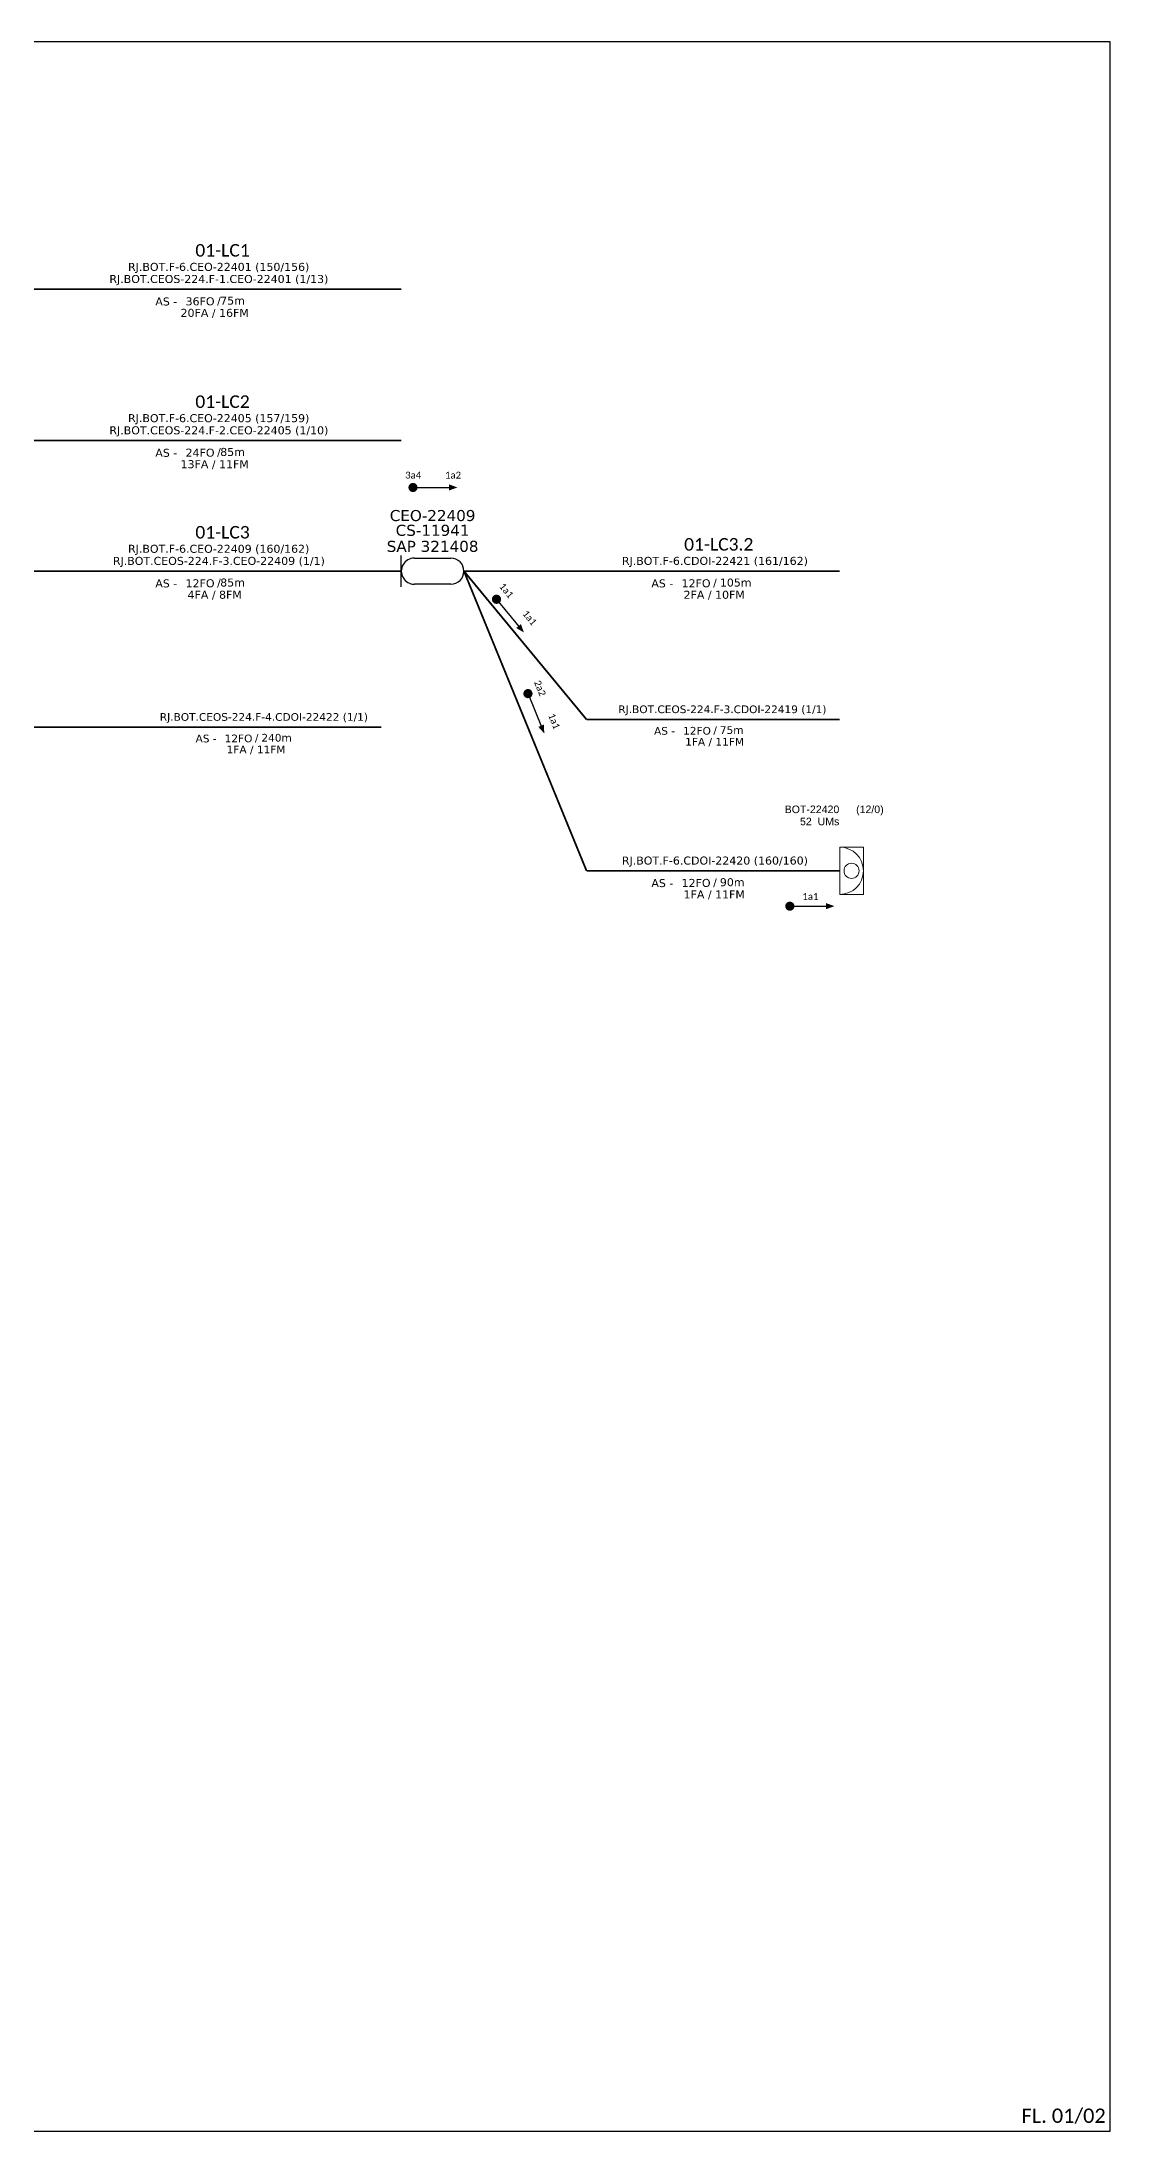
# Model space of a CAD drawing. Header units: inches. Extents: x 1611 to 3397, y 1190 to 1784.
# Drawn here: x 2146 to 2450, y 1190 to 1784 of the extents above; entities that cross this region are included whole.
import ezdxf
from ezdxf.enums import TextEntityAlignment as Align

# ---------------------------------------------------------------- set-up
doc = ezdxf.new("R2010")
doc.units = ezdxf.units.IN
doc.header["$MEASUREMENT"] = 0
for name, color, linetype, lineweight in [("20.0-LEGENDA DOS CDO'S", 1, 'Continuous', 0), ('20.1-CDO_INTERIOR', 1, 'Continuous', 0), ('40.1-ETIQUETAS', 1, 'Continuous', 20)]:
    doc.layers.add(name, color=color, linetype=linetype, lineweight=lineweight)
for name, color, linetype in [('20.4-CEOS', 1, 'Continuous'), ('CABO OPTICO EXISTENTE', 5, 'Continuous'), ('CAP a instalar', 1, 'Continuous'), ('SETA', 7, 'Continuous')]:
    doc.layers.add(name, color=color, linetype=linetype)
doc.styles.add('ARIAL', font='arial.ttf')
doc.styles.add('siredit', font='verdana.ttf')
doc.styles.add('WMF-Calibri0', font='calibri.ttf')
doc.linetypes.add('FENCELINE1', pattern='A,0.25,-0.1,[133,ltypeshp.shx,S=0.1,R=0,X=-0.1,Y=0],-0.1,1', length=1.45)

msp = doc.modelspace()

# ---------------------------------------------------------------- linework, layer by layer
msp.add_lwpolyline([(1610.96, 1190.38), (2449.53, 1190.38), (2449.53, 1784.38), (1610.96, 1784.38), (1610.96, 1190.38)])
at = {"color": 0, "const_width": 1.3}
for points in [[(2250.78, 1657.67, 1), (2252.08, 1657.67, 1)], [(2274.75, 1626.4, 1), (2275.58, 1625.39, 1)], [(2283.86, 1599.67, 1), (2284.35, 1598.47, 1)], [(2357.86, 1538.63, 1), (2359.16, 1538.63, 1)]]:
    msp.add_lwpolyline(points, format="xyb", close=True, dxfattribs=at)
at = {"layer": '20.1-CDO_INTERIOR', "color": 1, "lineweight": 18}
msp.add_lwpolyline([(2379.41, 1541.98), (2379.41, 1555.41), (2372.7, 1555.41), (2372.7, 1541.98)], close=True, dxfattribs=at)
msp.add_circle((2376.05, 1548.7), 2.15, dxfattribs=at)
msp.add_arc((2372.7, 1548.7), 6.72, 270, 90, dxfattribs=at)
at = {"layer": 'CAP a instalar', "color": 5, "linetype": 'Continuous'}
for p, q in [((2248.12, 1629.43), (2248.12, 1638.36)), ((2251.82, 1637.59), (2262.21, 1637.6)), ((2262.21, 1630.19), (2251.82, 1630.19))]:
    msp.add_line(p, q, dxfattribs=at)
at = {"layer": 'CAP a instalar', "color": 0, "linetype": 'FENCELINE1', "ltscale": 6, "const_width": 0.52}
for points in [[(2135.65, 1714.04), (2248.12, 1714.04)], [(2135.65, 1671.02), (2248.12, 1671.02)], [(2135.65, 1633.89), (2248.12, 1633.89)], [(2265.91, 1633.89), (2300.75, 1591.72)], [(2265.91, 1633.89), (2372.69, 1633.89)], [(2300.75, 1591.72), (2372.69, 1591.72)], [(2135.65, 1589.54), (2242.42, 1589.54)]]:
    msp.add_lwpolyline(points, dxfattribs=at)
at = {"layer": 'CAP a instalar', "color": 1, "linetype": 'FENCELINE1', "ltscale": 6, "const_width": 0.52}
for points in [[(2265.91, 1633.89), (2300.75, 1548.7)], [(2300.75, 1548.7), (2372.7, 1548.7)]]:
    msp.add_lwpolyline(points, dxfattribs=at)
at = {"layer": 'CAP a instalar', "color": 5, "linetype": 'Continuous'}
for centre, start_param, end_param in [((2251.82, 1633.89), 6.283185, 9.424778), ((2262.21, 1633.89), 3.141593, 6.283185)]:
    msp.add_ellipse(centre, major_axis=(0, 3.7), ratio=1, start_param=start_param, end_param=end_param, dxfattribs=at)
at = {"layer": 'SETA', "color": 0}
for points in [[(2251.43, 1657.67), (2262.59, 1657.67)], [(2274.9, 1626.22), (2282, 1617.58)], [(2283.95, 1599.46), (2288.16, 1589.11)], [(2358.51, 1538.63), (2369.69, 1538.63)]]:
    msp.add_lwpolyline(points, dxfattribs=at)
for points in [[(2261.69, 1658.55), (2264.07, 1657.68), (2261.69, 1656.82)], [(2282.11, 1618.84), (2282.95, 1616.45), (2280.77, 1617.74)], [(2288.64, 1590.27), (2288.74, 1587.74), (2287.04, 1589.62)], [(2368.79, 1539.52), (2371.18, 1538.65), (2368.79, 1537.78)]]:
    msp.add_solid(points, dxfattribs=at)

# ---------------------------------------------------------------- texts
at = {"color": 0, "attachment_point": 5}
for s, insert, char_height, width in [('\\C3;\\fCalibri|b0|i0|c0|p34;01-LC1', (2197.32, 1725.08), 3.5661, 53.1835), ('\\C3;\\fCalibri|b0|i0|c0|p34;01-LC2', (2197.32, 1682.06), 3.5661, 53.1835), ('\\C7;\\fCalibri|b0|i0|c0|p34;3a4', (2251.49, 1661.18), 1.9471, 32.9177), ('\\C7;\\fCalibri|b0|i0|c0|p34;1a2', (2262.83, 1661.18), 1.9471, 32.9177), ('\\C3;\\fCalibri|b0|i0|c0|p34;01-LC3', (2197.32, 1644.93), 3.5661, 53.1835), ('\\C3;\\fCalibri|b0|i0|c0|p34;01-LC3.2', (2338.31, 1641.49), 3.5661, 53.1835), ('\\C7;\\fCalibri|b0|i0|c0|p34;1a1', (2364.36, 1541.4), 1.95, 32.9664)]:
    msp.add_mtext(s, dxfattribs=dict(at, insert=insert, char_height=char_height, width=width))
at = {"color": 0, "char_height": 1.95, "width": 32.9664, "attachment_point": 5}
for s, insert, rotation in [('\\C8;\\fCalibri|b0|i0|c0|p34;1a1', (2277.98, 1628.37), 309.41479), ('\\C8;\\fCalibri|b0|i0|c0|p34;1a1', (2284.59, 1620.61), 309.41479), ('\\fCalibri|b0|i0|c0|p34;2a2', (2287.53, 1600.6), 292.15708), ('\\fCalibri|b0|i0|c0|p34;1a1', (2291.54, 1591.22), 292.15708)]:
    msp.add_mtext(s, dxfattribs=dict(at, insert=insert, rotation=rotation))
at = {"lineweight": 0, "insert": (2424.33, 1196.82), "char_height": 4.071, "width": 376.0996, "attachment_point": 1, "style": 'WMF-Calibri0'}
msp.add_mtext('FL. 01/02', dxfattribs=at)
at = {"layer": "20.0-LEGENDA DOS CDO'S", "color": 1, "style": 'ARIAL'}
for s, p in [('BOT-22420', (2372.56, 1565.1)), ('52  UMs', (2372.57, 1561.65))]:
    msp.add_text(s, height=2.149, dxfattribs=at).set_placement(p, align=Align.RIGHT)
msp.add_text('    (12/0)', height=2.145, dxfattribs=at).set_placement((2379.59, 1565.1), align=Align.CENTER)
at = {"layer": '20.4-CEOS', "color": 5, "style": 'siredit'}
for s, p in [('CEO-22409', (2257.01, 1651.27)), ('CS-11941', (2257.01, 1647.07)), ('SAP 321408', (2257.01, 1642.51))]:
    msp.add_text(s, height=3.137, rotation=0.01293, dxfattribs=at).set_placement(p, align=Align.TOP_CENTER)
at = {"layer": '40.1-ETIQUETAS', "color": 0, "style": 'siredit'}
for s, height, p in [('RJ.BOT.CEOS-224.F-1.CEO-22401 (1/13)', 2.2745, (2196.28, 1716.95)), ('RJ.BOT.F-6.CEO-22401 (150/156)', 2.2745, (2196.23, 1720.39)), ('20FA / 16FM', 2.2745, (2195.1, 1707.32)), ('RJ.BOT.CEOS-224.F-2.CEO-22405 (1/10)', 2.2745, (2196.28, 1673.93)), ('RJ.BOT.F-6.CEO-22405 (157/159)', 2.2745, (2196.23, 1677.38)), ('13FA / 11FM', 2.2745, (2195.1, 1664.3)), ('RJ.BOT.F-6.CEO-22409 (160/162)', 2.2745, (2196.23, 1640.25)), ('RJ.BOT.CEOS-224.F-3.CEO-22409 (1/1)', 2.2745, (2196.28, 1636.8)), ('4FA / 8FM', 2.274, (2195.1, 1627.18)), ('2FA / 10FM', 2.274, (2337.02, 1627.18)), ('1FA / 11FM', 2.184, (2337.12, 1585.38)), ('1FA / 11FM', 2.184, (2206.85, 1583.19))]:
    msp.add_text(s, height=height, dxfattribs=at).set_placement(p, align=Align.MIDDLE_CENTER)
for s, height, p in [('AS -', 2.274, (2184.46, 1710.55)), ('36FO', 2.274, (2195.05, 1710.59)), ('/', 2.27, (2196.84, 1710.8)), ('AS -', 2.274, (2184.46, 1667.53)), ('24FO', 2.274, (2195.05, 1667.57)), ('/', 2.27, (2196.84, 1667.78)), ('AS -', 2.274, (2184.46, 1630.41)), ('12FO', 2.274, (2195.05, 1630.44)), ('/', 2.27, (2196.84, 1630.65)), ('AS -', 2.274, (2325.39, 1630.41)), ('12FO', 2.274, (2335.98, 1630.44)), ('/', 2.27, (2337.77, 1630.65)), ('AS -', 2.184, (2195.65, 1586.3)), ('12FO', 2.184, (2205.81, 1586.33)), ('/', 2.18, (2207.54, 1586.53)), ('AS -', 2.184, (2325.91, 1588.48)), ('12FO', 2.184, (2336.08, 1588.51)), ('/', 2.18, (2337.8, 1588.71))]:
    msp.add_text(s, height=height, dxfattribs=at).set_placement(p, align=Align.MIDDLE_RIGHT)
for s, height, p in [('75m', 2.274, (2196.67, 1710.8)), ('85m', 2.274, (2196.67, 1667.78)), ('85m', 2.274, (2196.67, 1630.65)), ('105m', 2.274, (2338.63, 1630.65)), ('240m', 2.184, (2208.36, 1586.53)), ('75m', 2.184, (2338.62, 1588.71))]:
    msp.add_text(s, height=height, dxfattribs=at).set_placement(p, align=Align.MIDDLE_LEFT)
at = {"layer": '40.1-ETIQUETAS', "color": 1, "style": 'siredit'}
for s, height, p in [('AS -', 2.274, (2325.4, 1545.21)), ('12FO', 2.274, (2335.98, 1545.25)), ('/', 2.27, (2337.78, 1545.46))]:
    msp.add_text(s, height=height, dxfattribs=at).set_placement(p, align=Align.MIDDLE_RIGHT)
msp.add_text('90m', height=2.274, dxfattribs=at).set_placement((2338.63, 1545.46), align=Align.MIDDLE_LEFT)
msp.add_text('1FA / 11FM', height=2.274, dxfattribs=at).set_placement((2337.03, 1541.98), align=Align.MIDDLE_CENTER)
at = {"layer": 'CABO OPTICO EXISTENTE', "color": 0, "style": 'siredit'}
for s, height, p in [('RJ.BOT.F-6.CDOI-22421 (161/162)', 2.2745, (2337.22, 1636.81)), ('RJ.BOT.CEOS-224.F-4.CDOI-22422 (1/1)', 2.1844, (2209.07, 1592.44)), ('RJ.BOT.CEOS-224.F-3.CDOI-22419 (1/1)', 2.1844, (2339.34, 1594.62))]:
    msp.add_text(s, height=height, dxfattribs=at).set_placement(p, align=Align.MIDDLE_CENTER)
at = {"layer": 'CABO OPTICO EXISTENTE', "color": 1, "style": 'siredit'}
msp.add_text('RJ.BOT.F-6.CDOI-22420 (160/160)', height=2.2745, dxfattribs=at).set_placement((2337.22, 1551.61), align=Align.MIDDLE_CENTER)

doc.saveas('drawing.dxf')
